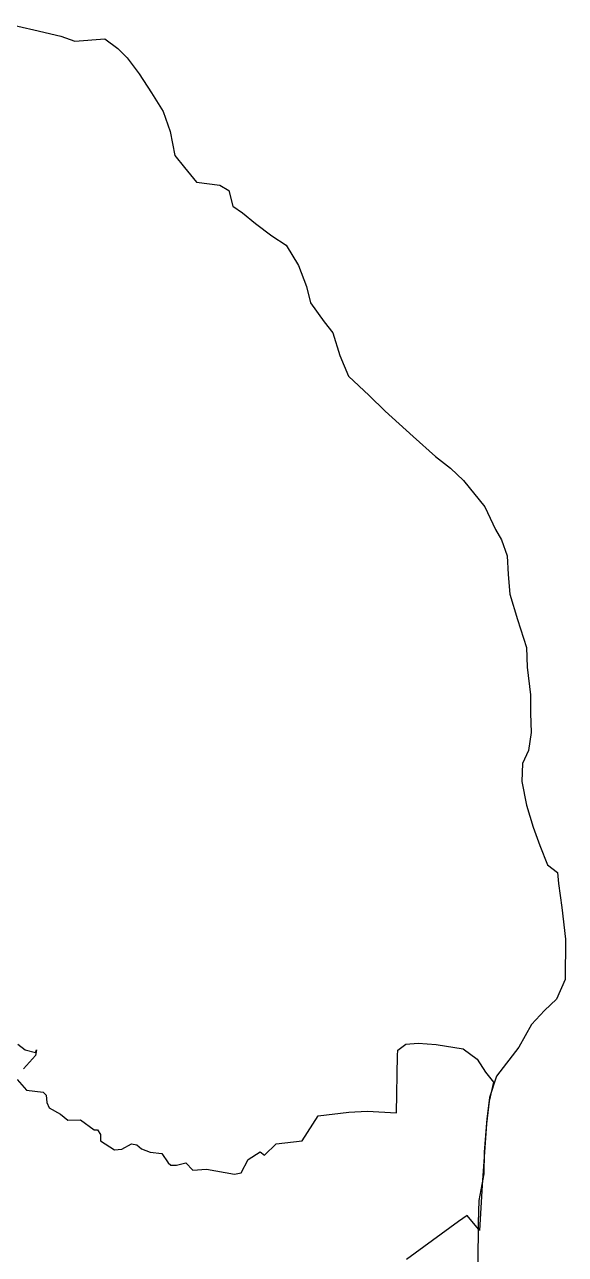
# Model space of a CAD drawing. Header units: metres. Extents: x 0 to 561379, y 0 to 4092696.
# Drawn here: x 287780 to 292613, y 2025210 to 2036212 of the extents above; entities that cross this region are included whole.
import ezdxf

# ---------------------------------------------------------------- set-up
doc = ezdxf.new("R2010")
doc.units = ezdxf.units.M
doc.layers.add('TALUKA BOUNDRY', color=150, linetype='Continuous')
doc.layers.add('village', color=32, linetype='Continuous')

msp = doc.modelspace()

# ---------------------------------------------------------------- linework, layer by layer
at = {"layer": 'TALUKA BOUNDRY'}
msp.add_polyline3d([(287653, 2036212, 0), (287862, 2036166, 0), (288104, 2036110, 0), (288228, 2036064, 0), (288497, 2036085, 0), (288612, 2035998, 0), (288696, 2035914, 0), (288804, 2035773, 0), (288913, 2035603, 0), (289018, 2035436, 0), (289081, 2035255, 0), (289121, 2035041, 0), (289208, 2034934, 0), (289317, 2034802, 0), (289317, 2034802, 0), (289525, 2034776, 0), (289604, 2034728, 0), (289642, 2034589, 0), (289726, 2034528, 0), (289844, 2034432, 0), (289990, 2034324, 0), (290116, 2034240, 0), (290227, 2034058, 0), (290299, 2033868, 0), (290334, 2033722, 0), (290456, 2033552, 0), (290534, 2033454, 0), (290597, 2033251, 0), (290674, 2033067, 0), (290859, 2032893, 0), (291002, 2032753, 0), (291254, 2032528, 0), (291453, 2032348, 0), (291587, 2032243, 0), (291702, 2032135, 0), (291892, 2031897, 0), (291988, 2031695, 0), (292041, 2031603, 0), (292093, 2031460, 0), (292103, 2031294, 0), (292118, 2031116, 0), (292186, 2030890, 0), (292265, 2030641, 0), (292272, 2030463, 0), (292300, 2030217, 0), (292301, 2030051, 0), (292308, 2029878, 0), (292284, 2029718, 0), (292231, 2029603, 0), (292224, 2029441, 0), (292267, 2029230, 0), (292324, 2029031, 0), (292385, 2028867, 0), (292454, 2028695, 0), (292543, 2028626, 0), (292551, 2028528, 0), (292580, 2028314, 0), (292613, 2028030, 0), (292612, 2027669, 0), (292534, 2027495, 0), (292428, 2027392, 0), (292311, 2027266, 0), (292311, 2027266, 0), (292198, 2027063, 0), (291998, 2026805, 0), (291936, 2026613, 0), (291911, 2026424, 0), (291888, 2026125, 0), (291884, 2025932, 0), (291839, 2025693, 0), (291834, 2025493, 0), (291832, 2025126, 0)], dxfattribs=at)
at = {"layer": 'village'}
for points in [[(287713, 2026774, 0), (287796, 2026679, 0), (287946, 2026662, 0), (287971, 2026634, 0), (287977, 2026568, 0), (288000, 2026520, 0), (288099, 2026464, 0), (288165, 2026410, 0), (288279, 2026414, 0), (288400, 2026325, 0), (288432, 2026325, 0), (288458, 2026282, 0), (288457, 2026225, 0), (288583, 2026147, 0), (288649, 2026153, 0), (288735, 2026199, 0), (288784, 2026189, 0), (288825, 2026155, 0), (288902, 2026126, 0), (289007, 2026113, 0), (289063, 2026029, 0), (289087, 2026009, 0), (289138, 2026009, 0), (289222, 2026028, 0), (289284, 2025964, 0), (289405, 2025972, 0), (289655, 2025928, 0), (289715, 2025939, 0), (289779, 2026059, 0), (289886, 2026127, 0), (289923, 2026097, 0), (290028, 2026198, 0), (290259, 2026226, 0), (290404, 2026449, 0), (290679, 2026484, 0), (290842, 2026493, 0), (291103, 2026477, 0), (291113, 2026990, 0), (291117, 2027038, 0), (291187, 2027092, 0), (291296, 2027101, 0), (291459, 2027088, 0), (291701, 2027050, 0), (291825, 2026957, 0), (291900, 2026840, 0), (291970, 2026750, 0), (291932, 2026582, 0), (291908, 2026379, 0), (291869, 2025831, 0), (291846, 2025425, 0), (291837, 2025435, 0), (291734, 2025558, 0), (291658, 2025506, 0), (291192, 2025166, 0)], [(287720, 2027091, 0), (287784, 2027040, 0), (287878, 2027016, 0), (287885, 2027041, 0), (287876, 2026989, 0), (287771, 2026871, 0)]]:
    msp.add_polyline3d(points, dxfattribs=at)

doc.saveas('drawing.dxf')
